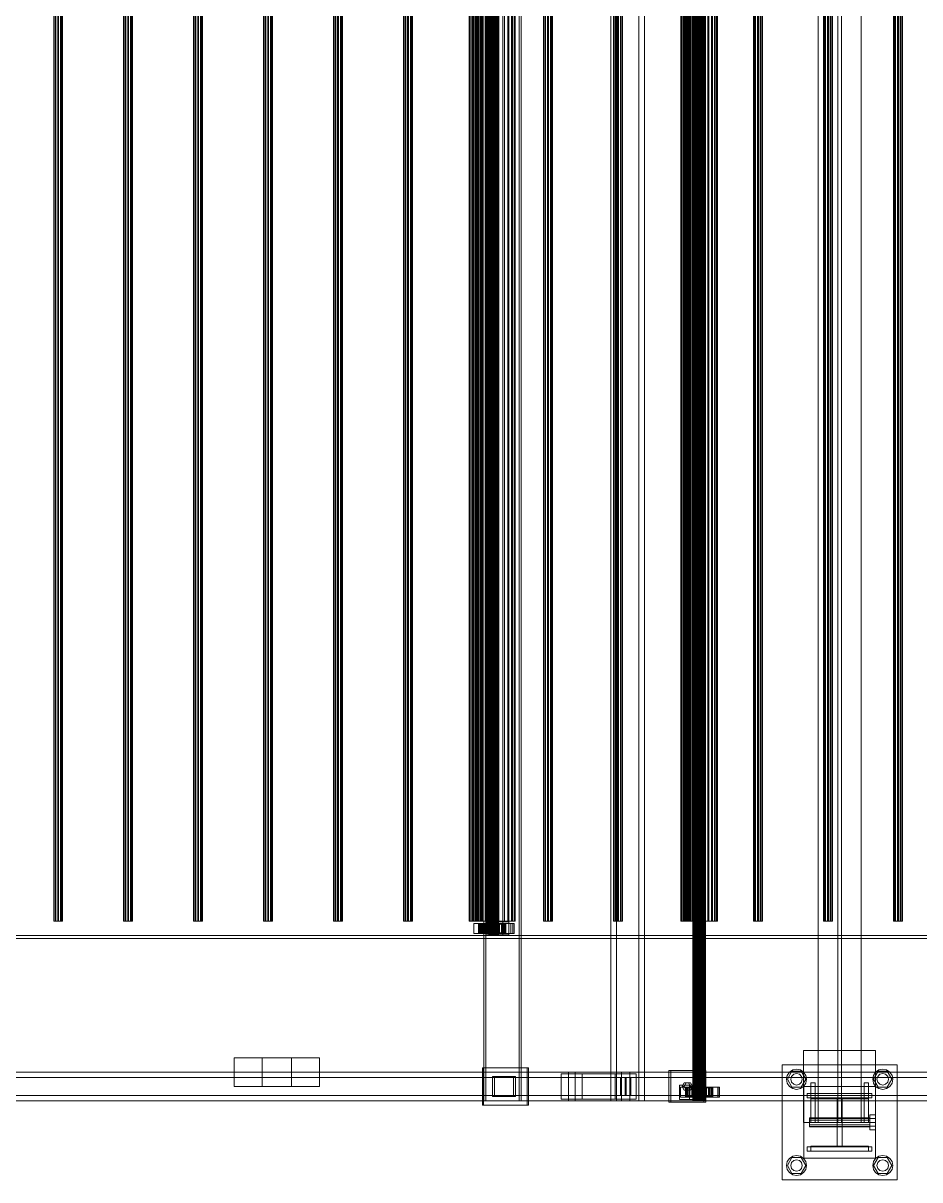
# Model space of a CAD drawing. Header units: millimetres. Extents: x -1970 to 59977, y -50268 to 6837.
# Drawn here: x 29023 to 30272, y -19610 to -18000 of the extents above; entities that cross this region are included whole.
import ezdxf

# ---------------------------------------------------------------- set-up
doc = ezdxf.new("R2010")
doc.units = ezdxf.units.MM
doc.layers.add('superior_C03', color=7, linetype='Continuous', lineweight=0)

msp = doc.modelspace()

# ---------------------------------------------------------------- linework, layer by layer
at = {"layer": 'superior_C03'}
for p, q in [((30130.182, -16470), (30130.182, -19530)), ((30157.682, -16470), (30157.682, -19530)), ((30162.682, -19530), (30162.682, -16470)), ((30190.182, -19530), (30190.182, -16470)), ((29664.664, -16500), (29664.664, -19500)), ((29667.359, -19500), (29667.359, -16500)), ((29714.166, -19500), (29714.166, -16500)), ((29716.861, -16500), (29716.861, -19500)), ((29841.618, -16500), (29841.618, -19500)), ((29849.479, -19500), (29849.479, -16500)), ((29880.597, -19500), (29880.597, -16500)), ((29888.457, -16500), (29888.457, -19500)), ((29955.565, -19500), (29955.565, -16500)), ((29955.789, -19500), (29955.789, -16500)), ((29955.954, -19500), (29955.954, -16500)), ((29956.611, -19500), (29956.611, -16500)), ((29956.929, -19500), (29956.929, -16500)), ((29957.975, -19500), (29957.975, -16500)), ((29958.424, -19500), (29958.424, -16500)), ((29959.787, -19500), (29959.787, -16500)), ((29960.337, -19500), (29960.337, -16500)), ((29961.925, -19500), (29961.925, -16500)), ((29962.538, -19500), (29962.538, -16500)), ((29964.242, -19500), (29964.242, -16500)), ((29964.877, -19500), (29964.877, -16500)), ((29966.581, -19500), (29966.581, -16500)), ((29967.194, -19500), (29967.194, -16500)), ((29968.782, -19500), (29968.782, -16500)), ((29969.332, -19500), (29969.332, -16500)), ((29970.695, -19500), (29970.695, -16500)), ((29971.144, -19500), (29971.144, -16500)), ((29972.19, -19500), (29972.19, -16500)), ((29972.508, -19500), (29972.508, -16500)), ((29973.165, -19500), (29973.165, -16500)), ((29973.33, -16500), (29973.33, -19500)), ((29973.554, -19500), (29973.554, -16500)), ((29667.395, -19268), (29667.395, -16732)), ((29667.619, -19268), (29667.619, -16732)), ((29667.784, -19268), (29667.784, -16732)), ((29668.441, -19268), (29668.441, -16732)), ((29668.759, -19268), (29668.759, -16732)), ((29669.805, -19268), (29669.805, -16732)), ((29670.254, -19268), (29670.254, -16732)), ((29671.617, -19268), (29671.617, -16732)), ((29672.167, -19268), (29672.167, -16732)), ((29673.755, -19268), (29673.755, -16732)), ((29674.368, -19268), (29674.368, -16732)), ((29676.072, -19268), (29676.072, -16732)), ((29676.707, -19268), (29676.707, -16732)), ((29678.411, -19268), (29678.411, -16732)), ((29679.024, -19268), (29679.024, -16732)), ((29680.612, -19268), (29680.612, -16732)), ((29681.162, -19268), (29681.162, -16732)), ((29682.525, -19268), (29682.525, -16732)), ((29682.974, -19268), (29682.974, -16732)), ((29684.02, -19268), (29684.02, -16732)), ((29684.338, -19268), (29684.338, -16732)), ((29684.995, -19268), (29684.995, -16732)), ((29685.16, -16732), (29685.16, -19268)), ((29685.384, -19268), (29685.384, -16732)), ((29065.823, -16750), (29065.823, -19250)), ((29066.167, -16750), (29066.167, -19250)), ((29067.843, -16750), (29067.843, -19250)), ((29068.743, -16750), (29068.743, -19250)), ((29071.455, -16750), (29071.455, -19250)), ((29072.567, -16750), (29072.567, -19250)), ((29075.279, -16750), (29075.279, -19250)), ((29076.179, -16750), (29076.179, -19250)), ((29077.855, -16750), (29077.855, -19250)), ((29078.199, -19250), (29078.199, -16750)), ((29163.269, -16750), (29163.269, -19250)), ((29163.612, -16750), (29163.612, -19250)), ((29165.289, -16750), (29165.289, -19250)), ((29166.188, -16750), (29166.188, -19250)), ((29168.901, -16750), (29168.901, -19250)), ((29170.013, -16750), (29170.013, -19250)), ((29172.725, -16750), (29172.725, -19250)), ((29173.624, -16750), (29173.624, -19250)), ((29175.301, -16750), (29175.301, -19250)), ((29175.644, -19250), (29175.644, -16750)), ((29260.715, -16750), (29260.715, -19250)), ((29261.058, -16750), (29261.058, -19250)), ((29262.735, -16750), (29262.735, -19250)), ((29263.634, -16750), (29263.634, -19250)), ((29266.346, -16750), (29266.346, -19250)), ((29267.458, -16750), (29267.458, -19250)), ((29270.171, -16750), (29270.171, -19250)), ((29271.07, -16750), (29271.07, -19250)), ((29272.747, -16750), (29272.747, -19250)), ((29273.09, -19250), (29273.09, -16750)), ((29358.16, -16750), (29358.16, -19250)), ((29358.504, -16750), (29358.504, -19250)), ((29360.18, -16750), (29360.18, -19250)), ((29361.08, -16750), (29361.08, -19250)), ((29363.792, -16750), (29363.792, -19250)), ((29364.904, -16750), (29364.904, -19250)), ((29367.616, -16750), (29367.616, -19250)), ((29368.516, -16750), (29368.516, -19250)), ((29370.192, -16750), (29370.192, -19250)), ((29370.536, -19250), (29370.536, -16750)), ((29455.606, -16750), (29455.606, -19250)), ((29455.949, -16750), (29455.949, -19250)), ((29457.626, -16750), (29457.626, -19250)), ((29458.525, -16750), (29458.525, -19250)), ((29461.238, -16750), (29461.238, -19250)), ((29462.35, -16750), (29462.35, -19250)), ((29465.062, -16750), (29465.062, -19250)), ((29465.961, -16750), (29465.961, -19250)), ((29467.638, -16750), (29467.638, -19250)), ((29467.981, -19250), (29467.981, -16750)), ((29553.051, -16750), (29553.051, -19250)), ((29553.395, -16750), (29553.395, -19250)), ((29555.071, -16750), (29555.071, -19250)), ((29555.971, -16750), (29555.971, -19250)), ((29558.683, -16750), (29558.683, -19250)), ((29559.795, -16750), (29559.795, -19250)), ((29562.508, -16750), (29562.508, -19250)), ((29563.407, -16750), (29563.407, -19250)), ((29565.084, -16750), (29565.084, -19250)), ((29565.427, -19250), (29565.427, -16750)), ((29644.409, -19250), (29644.409, -16750)), ((29645.207, -19250), (29645.207, -16750)), ((29645.791, -19250), (29645.791, -16750)), ((29648.129, -19250), (29648.129, -16750)), ((29649.258, -19250), (29649.258, -16750)), ((29650.497, -16750), (29650.497, -19250)), ((29650.841, -16750), (29650.841, -19250)), ((29652.517, -16750), (29652.517, -19250)), ((29652.978, -19250), (29652.978, -16750)), ((29653.417, -16750), (29653.417, -19250)), ((29654.575, -19250), (29654.575, -16750)), ((29656.129, -16750), (29656.129, -19250)), ((29657.241, -16750), (29657.241, -19250)), ((29659.422, -19250), (29659.422, -16750)), ((29659.953, -16750), (29659.953, -19250)), ((29660.853, -16750), (29660.853, -19250)), ((29661.377, -19250), (29661.377, -16750)), ((29662.529, -16750), (29662.529, -19250)), ((29662.873, -19250), (29662.873, -16750)), ((29667.022, -19250), (29667.022, -16750)), ((29669.203, -19250), (29669.203, -16750)), ((29675.26, -19250), (29675.26, -16750)), ((29677.519, -19250), (29677.519, -16750)), ((29683.576, -19250), (29683.576, -16750)), ((29685.757, -19250), (29685.757, -16750)), ((29691.402, -19250), (29691.402, -16750)), ((29693.357, -19250), (29693.357, -16750)), ((29698.204, -19250), (29698.204, -16750)), ((29699.801, -19250), (29699.801, -16750)), ((29703.52, -19250), (29703.52, -16750)), ((29704.65, -19250), (29704.65, -16750)), ((29706.988, -19250), (29706.988, -16750)), ((29707.572, -16750), (29707.572, -19250)), ((29708.37, -19250), (29708.37, -16750)), ((29747.943, -16750), (29747.943, -19250)), ((29748.286, -16750), (29748.286, -19250)), ((29749.963, -16750), (29749.963, -19250)), ((29750.862, -16750), (29750.862, -19250)), ((29753.575, -16750), (29753.575, -19250)), ((29754.686, -16750), (29754.686, -19250)), ((29757.399, -16750), (29757.399, -19250)), ((29758.298, -16750), (29758.298, -19250)), ((29759.975, -16750), (29759.975, -19250)), ((29760.318, -19250), (29760.318, -16750)), ((29845.388, -16750), (29845.388, -19250)), ((29845.732, -16750), (29845.732, -19250)), ((29847.408, -16750), (29847.408, -19250)), ((29848.308, -16750), (29848.308, -19250)), ((29851.02, -16750), (29851.02, -19250)), ((29852.132, -16750), (29852.132, -19250)), ((29854.845, -16750), (29854.845, -19250)), ((29855.744, -16750), (29855.744, -19250)), ((29857.42, -16750), (29857.42, -19250)), ((29857.764, -19250), (29857.764, -16750)), ((29939.175, -19250), (29939.175, -16750)), ((29939.808, -19250), (29939.808, -16750)), ((29940.272, -19250), (29940.272, -16750)), ((29942.128, -19250), (29942.128, -16750)), ((29942.834, -16750), (29942.834, -19250)), ((29943.024, -19250), (29943.024, -16750)), ((29943.178, -16750), (29943.178, -19250)), ((29944.854, -16750), (29944.854, -19250)), ((29945.753, -16750), (29945.753, -19250)), ((29945.976, -19250), (29945.976, -16750)), ((29947.244, -19250), (29947.244, -16750)), ((29948.466, -16750), (29948.466, -19250)), ((29949.578, -16750), (29949.578, -19250)), ((29951.091, -19250), (29951.091, -16750)), ((29952.29, -16750), (29952.29, -19250)), ((29952.644, -19250), (29952.644, -16750)), ((29953.19, -16750), (29953.19, -19250)), ((29954.866, -16750), (29954.866, -19250)), ((29955.21, -19250), (29955.21, -16750)), ((29957.124, -19250), (29957.124, -16750)), ((29958.855, -19250), (29958.855, -16750)), ((29963.663, -19250), (29963.663, -16750)), ((29965.456, -19250), (29965.456, -16750)), ((29970.264, -19250), (29970.264, -16750)), ((29971.995, -19250), (29971.995, -16750)), ((29976.475, -19250), (29976.475, -16750)), ((29978.028, -19250), (29978.028, -16750)), ((29981.875, -19250), (29981.875, -16750)), ((29983.143, -19250), (29983.143, -16750)), ((29986.095, -19250), (29986.095, -16750)), ((29986.991, -19250), (29986.991, -16750)), ((29988.847, -19250), (29988.847, -16750)), ((29989.311, -16750), (29989.311, -19250)), ((29989.944, -19250), (29989.944, -16750)), ((30040.28, -16750), (30040.28, -19250)), ((30040.623, -16750), (30040.623, -19250)), ((30042.3, -16750), (30042.3, -19250)), ((30043.199, -16750), (30043.199, -19250)), ((30045.912, -16750), (30045.912, -19250)), ((30047.023, -16750), (30047.023, -19250)), ((30049.736, -16750), (30049.736, -19250)), ((30050.635, -16750), (30050.635, -19250)), ((30052.312, -16750), (30052.312, -19250)), ((30052.655, -19250), (30052.655, -16750)), ((30137.725, -16750), (30137.725, -19250)), ((30138.069, -16750), (30138.069, -19250)), ((30139.745, -16750), (30139.745, -19250)), ((30140.645, -16750), (30140.645, -19250)), ((30143.357, -16750), (30143.357, -19250)), ((30144.469, -16750), (30144.469, -19250)), ((30147.182, -16750), (30147.182, -19250)), ((30148.081, -16750), (30148.081, -19250)), ((30149.757, -16750), (30149.757, -19250)), ((30150.101, -19250), (30150.101, -16750)), ((30235.171, -16750), (30235.171, -19250)), ((30235.515, -16750), (30235.515, -19250)), ((30237.191, -16750), (30237.191, -19250)), ((30238.09, -16750), (30238.09, -19250)), ((30240.803, -16750), (30240.803, -19250)), ((30241.915, -16750), (30241.915, -19250)), ((30244.627, -16750), (30244.627, -19250)), ((30245.527, -16750), (30245.527, -19250)), ((30247.203, -16750), (30247.203, -19250)), ((30247.547, -19250), (30247.547, -16750)), ((29066.167, -19250), (29065.823, -19250)), ((29065.823, -19250), (29067.843, -19250)), ((29068.743, -19250), (29066.167, -19250)), ((29067.843, -19250), (29071.455, -19250)), ((29072.567, -19250), (29068.743, -19250)), ((29071.455, -19250), (29075.279, -19250)), ((29076.179, -19250), (29072.567, -19250)), ((29075.279, -19250), (29077.855, -19250)), ((29078.199, -19250), (29076.179, -19250)), ((29077.855, -19250), (29078.199, -19250)), ((29163.612, -19250), (29163.269, -19250)), ((29163.269, -19250), (29165.289, -19250)), ((29166.188, -19250), (29163.612, -19250)), ((29165.289, -19250), (29168.901, -19250)), ((29170.013, -19250), (29166.188, -19250)), ((29168.901, -19250), (29172.725, -19250)), ((29173.624, -19250), (29170.013, -19250)), ((29172.725, -19250), (29175.301, -19250)), ((29175.644, -19250), (29173.624, -19250)), ((29175.301, -19250), (29175.644, -19250)), ((29261.058, -19250), (29260.715, -19250)), ((29260.715, -19250), (29262.735, -19250)), ((29263.634, -19250), (29261.058, -19250)), ((29262.735, -19250), (29266.346, -19250)), ((29267.458, -19250), (29263.634, -19250)), ((29266.346, -19250), (29270.171, -19250)), ((29271.07, -19250), (29267.458, -19250)), ((29270.171, -19250), (29272.747, -19250)), ((29273.09, -19250), (29271.07, -19250)), ((29272.747, -19250), (29273.09, -19250)), ((29358.504, -19250), (29358.16, -19250)), ((29358.16, -19250), (29360.18, -19250)), ((29361.08, -19250), (29358.504, -19250)), ((29360.18, -19250), (29363.792, -19250)), ((29364.904, -19250), (29361.08, -19250)), ((29363.792, -19250), (29367.616, -19250)), ((29368.516, -19250), (29364.904, -19250)), ((29367.616, -19250), (29370.192, -19250)), ((29370.536, -19250), (29368.516, -19250)), ((29370.192, -19250), (29370.536, -19250)), ((29455.949, -19250), (29455.606, -19250)), ((29455.606, -19250), (29457.626, -19250)), ((29458.525, -19250), (29455.949, -19250)), ((29457.626, -19250), (29461.238, -19250)), ((29462.35, -19250), (29458.525, -19250)), ((29461.238, -19250), (29465.062, -19250)), ((29465.961, -19250), (29462.35, -19250)), ((29465.062, -19250), (29467.638, -19250)), ((29467.981, -19250), (29465.961, -19250)), ((29467.638, -19250), (29467.981, -19250)), ((29553.395, -19250), (29553.051, -19250)), ((29553.051, -19250), (29555.071, -19250)), ((29555.971, -19250), (29553.395, -19250)), ((29555.071, -19250), (29558.683, -19250)), ((29559.795, -19250), (29555.971, -19250)), ((29558.683, -19250), (29562.508, -19250)), ((29563.407, -19250), (29559.795, -19250)), ((29562.508, -19250), (29565.084, -19250)), ((29565.427, -19250), (29563.407, -19250)), ((29565.084, -19250), (29565.427, -19250)), ((29645.207, -19250), (29644.409, -19250)), ((29644.409, -19250), (29645.791, -19250)), ((29648.129, -19250), (29645.207, -19250)), ((29645.791, -19250), (29649.258, -19250)), ((29652.978, -19250), (29648.129, -19250)), ((29649.258, -19250), (29654.575, -19250)), ((29650.841, -19250), (29650.497, -19250)), ((29650.497, -19250), (29652.517, -19250)), ((29660.505, -19253), (29650.761, -19253)), ((29650.761, -19253), (29650.761, -19267)), ((29661.54, -19253), (29650.761, -19253)), ((29653.417, -19250), (29650.841, -19250)), ((29652.517, -19250), (29656.129, -19250)), ((29659.422, -19250), (29652.978, -19250)), ((29657.241, -19250), (29653.417, -19250)), ((29654.575, -19250), (29661.377, -19250)), ((29656.129, -19250), (29659.953, -19250)), ((29660.853, -19250), (29657.241, -19250)), ((29658.222, -19254), (29657.401, -19254)), ((29657.401, -19254), (29667.395, -19254)), ((29657.401, -19266), (29657.401, -19254)), ((29657.401, -19254), (29657.875, -19254)), ((29657.875, -19254), (29667.619, -19254)), ((29657.875, -19266), (29657.875, -19254)), ((29657.875, -19254), (29659.61, -19254)), ((29704.942, -19253), (29658.168, -19253)), ((29658.168, -19253), (29658.168, -19267)), ((29660.414, -19253), (29658.168, -19253)), ((29660.28, -19254), (29658.222, -19254)), ((29658.222, -19254), (29667.784, -19254)), ((29658.222, -19266), (29658.222, -19254)), ((29667.022, -19250), (29659.422, -19250)), ((29659.61, -19254), (29668.441, -19254)), ((29659.61, -19266), (29659.61, -19254)), ((29659.61, -19254), (29662.489, -19254)), ((29659.953, -19250), (29662.529, -19250)), ((29663.437, -19254), (29660.28, -19254)), ((29660.28, -19254), (29668.759, -19254)), ((29660.28, -19266), (29660.28, -19254)), ((29660.414, -19267), (29660.414, -19253)), ((29660.414, -19253), (29707.187, -19253)), ((29660.505, -19267), (29660.505, -19253)), ((29660.505, -19253), (29671.285, -19253)), ((29662.873, -19250), (29660.853, -19250)), ((29661.377, -19250), (29669.203, -19250)), ((29661.54, -19267), (29661.54, -19253)), ((29661.54, -19253), (29671.285, -19253)), ((29662.489, -19254), (29669.805, -19254)), ((29662.489, -19266), (29662.489, -19254)), ((29662.489, -19254), (29666.315, -19254)), ((29662.529, -19250), (29662.873, -19250)), ((29667.476, -19254), (29663.437, -19254)), ((29663.437, -19254), (29670.254, -19254)), ((29663.437, -19266), (29663.437, -19254)), ((29666.315, -19254), (29671.617, -19254)), ((29666.315, -19266), (29666.315, -19254)), ((29666.315, -19254), (29670.827, -19254)), ((29675.26, -19250), (29667.022, -19250)), ((29667.395, -19254), (29667.784, -19254)), ((29667.395, -19254), (29667.395, -19266)), ((29667.619, -19254), (29667.395, -19254)), ((29672.123, -19254), (29667.476, -19254)), ((29667.476, -19254), (29672.167, -19254)), ((29667.476, -19266), (29667.476, -19254)), ((29667.619, -19254), (29667.619, -19266)), ((29668.441, -19254), (29667.619, -19254)), ((29667.784, -19254), (29668.759, -19254)), ((29667.784, -19254), (29667.784, -19266)), ((29668.441, -19254), (29668.441, -19266)), ((29669.805, -19254), (29668.441, -19254)), ((29668.759, -19254), (29670.254, -19254)), ((29668.759, -19254), (29668.759, -19266)), ((29669.203, -19250), (29677.519, -19250)), ((29669.805, -19254), (29669.805, -19266)), ((29671.617, -19254), (29669.805, -19254)), ((29670.254, -19254), (29672.167, -19254)), ((29670.254, -19254), (29670.254, -19266)), ((29670.827, -19254), (29673.755, -19254)), ((29670.827, -19266), (29670.827, -19254)), ((29670.827, -19254), (29675.719, -19254)), ((29671.285, -19253), (29671.285, -19267)), ((29671.617, -19254), (29671.617, -19266)), ((29673.755, -19254), (29671.617, -19254)), ((29691.299, -19251), (29671.81, -19251)), ((29671.81, -19251), (29671.81, -19269)), ((29679.895, -19251), (29671.81, -19251)), ((29677.06, -19254), (29672.123, -19254)), ((29672.123, -19254), (29674.368, -19254)), ((29672.123, -19266), (29672.123, -19254)), ((29672.167, -19254), (29674.368, -19254)), ((29672.167, -19254), (29672.167, -19266)), ((29673.755, -19254), (29673.755, -19266)), ((29676.072, -19254), (29673.755, -19254)), ((29674.368, -19254), (29676.707, -19254)), ((29674.368, -19254), (29674.368, -19266)), ((29683.576, -19250), (29675.26, -19250)), ((29675.719, -19254), (29676.072, -19254)), ((29675.719, -19266), (29675.719, -19254)), ((29675.719, -19254), (29680.656, -19254)), ((29676.072, -19254), (29676.072, -19266)), ((29678.411, -19254), (29676.072, -19254)), ((29677.06, -19254), (29676.707, -19254)), ((29676.707, -19254), (29679.024, -19254)), ((29676.707, -19254), (29676.707, -19266)), ((29681.952, -19254), (29677.06, -19254)), ((29677.06, -19266), (29677.06, -19254)), ((29677.519, -19250), (29685.757, -19250)), ((29680.656, -19254), (29678.411, -19254)), ((29678.411, -19254), (29678.411, -19266)), ((29680.612, -19254), (29678.411, -19254)), ((29681.952, -19254), (29679.024, -19254)), ((29679.024, -19254), (29681.162, -19254)), ((29679.024, -19254), (29679.024, -19266)), ((29679.895, -19269), (29679.895, -19251)), ((29679.895, -19251), (29699.384, -19251)), ((29685.303, -19254), (29680.612, -19254)), ((29680.612, -19254), (29680.612, -19266)), ((29682.525, -19254), (29680.612, -19254)), ((29680.656, -19266), (29680.656, -19254)), ((29680.656, -19254), (29685.303, -19254)), ((29686.464, -19254), (29681.162, -19254)), ((29681.162, -19254), (29682.974, -19254)), ((29681.162, -19254), (29681.162, -19266)), ((29691.688, -19253), (29681.943, -19253)), ((29681.943, -19253), (29681.943, -19267)), ((29692.723, -19253), (29681.943, -19253)), ((29686.464, -19254), (29681.952, -19254)), ((29681.952, -19266), (29681.952, -19254)), ((29689.342, -19254), (29682.525, -19254)), ((29682.525, -19254), (29682.525, -19266)), ((29684.02, -19254), (29682.525, -19254)), ((29690.29, -19254), (29682.974, -19254)), ((29682.974, -19254), (29684.338, -19254)), ((29682.974, -19254), (29682.974, -19266)), ((29691.402, -19250), (29683.576, -19250)), ((29692.498, -19254), (29684.02, -19254)), ((29684.02, -19254), (29684.02, -19266)), ((29684.995, -19254), (29684.02, -19254)), ((29693.169, -19254), (29684.338, -19254)), ((29684.338, -19254), (29685.16, -19254)), ((29684.338, -19254), (29684.338, -19266)), ((29694.557, -19254), (29684.995, -19254)), ((29684.995, -19254), (29684.995, -19266)), ((29685.384, -19254), (29684.995, -19254)), ((29685.16, -19254), (29694.904, -19254)), ((29685.16, -19266), (29685.16, -19254)), ((29685.16, -19254), (29685.384, -19254)), ((29685.303, -19266), (29685.303, -19254)), ((29685.303, -19254), (29689.342, -19254)), ((29695.378, -19254), (29685.384, -19254)), ((29685.384, -19254), (29685.384, -19266)), ((29685.757, -19250), (29693.357, -19250)), ((29690.29, -19254), (29686.464, -19254)), ((29686.464, -19266), (29686.464, -19254)), ((29689.342, -19266), (29689.342, -19254)), ((29689.342, -19254), (29692.498, -19254)), ((29693.169, -19254), (29690.29, -19254)), ((29690.29, -19266), (29690.29, -19254)), ((29691.299, -19269), (29691.299, -19251)), ((29691.299, -19251), (29699.384, -19251)), ((29698.204, -19250), (29691.402, -19250)), ((29691.688, -19267), (29691.688, -19253)), ((29691.688, -19253), (29702.467, -19253)), ((29692.498, -19266), (29692.498, -19254)), ((29692.498, -19254), (29694.557, -19254)), ((29692.723, -19267), (29692.723, -19253)), ((29692.723, -19253), (29702.467, -19253)), ((29694.904, -19254), (29693.169, -19254)), ((29693.169, -19266), (29693.169, -19254)), ((29693.357, -19250), (29699.801, -19250)), ((29694.557, -19266), (29694.557, -19254)), ((29694.557, -19254), (29695.378, -19254)), ((29694.904, -19254), (29694.904, -19266)), ((29695.378, -19254), (29694.904, -19254)), ((29695.378, -19266), (29695.378, -19254)), ((29703.52, -19250), (29698.204, -19250)), ((29699.384, -19251), (29699.384, -19269)), ((29699.801, -19250), (29704.65, -19250)), ((29702.467, -19253), (29702.467, -19267)), ((29706.988, -19250), (29703.52, -19250)), ((29704.65, -19250), (29707.572, -19250)), ((29704.942, -19267), (29704.942, -19253)), ((29704.942, -19253), (29707.187, -19253)), ((29708.37, -19250), (29706.988, -19250)), ((29707.187, -19253), (29707.187, -19267)), ((29707.572, -19250), (29708.37, -19250)), ((29748.286, -19250), (29747.943, -19250)), ((29747.943, -19250), (29749.963, -19250)), ((29750.862, -19250), (29748.286, -19250)), ((29749.963, -19250), (29753.575, -19250)), ((29754.686, -19250), (29750.862, -19250)), ((29753.575, -19250), (29757.399, -19250)), ((29758.298, -19250), (29754.686, -19250)), ((29757.399, -19250), (29759.975, -19250)), ((29760.318, -19250), (29758.298, -19250)), ((29759.975, -19250), (29760.318, -19250)), ((29845.732, -19250), (29845.388, -19250)), ((29845.388, -19250), (29847.408, -19250)), ((29848.308, -19250), (29845.732, -19250)), ((29847.408, -19250), (29851.02, -19250)), ((29852.132, -19250), (29848.308, -19250)), ((29851.02, -19250), (29854.845, -19250)), ((29855.744, -19250), (29852.132, -19250)), ((29854.845, -19250), (29857.42, -19250)), ((29857.764, -19250), (29855.744, -19250)), ((29857.42, -19250), (29857.764, -19250)), ((29939.808, -19250), (29939.175, -19250)), ((29939.175, -19250), (29940.272, -19250)), ((29942.128, -19250), (29939.808, -19250)), ((29940.272, -19250), (29943.024, -19250)), ((29945.976, -19250), (29942.128, -19250)), ((29943.178, -19250), (29942.834, -19250)), ((29942.834, -19250), (29944.854, -19250)), ((29943.024, -19250), (29947.244, -19250)), ((29945.753, -19250), (29943.178, -19250)), ((29944.854, -19250), (29948.466, -19250)), ((29949.578, -19250), (29945.753, -19250)), ((29951.091, -19250), (29945.976, -19250)), ((29947.244, -19250), (29952.644, -19250)), ((29948.466, -19250), (29952.29, -19250)), ((29953.19, -19250), (29949.578, -19250)), ((29957.124, -19250), (29951.091, -19250)), ((29952.29, -19250), (29954.866, -19250)), ((29952.644, -19250), (29958.855, -19250)), ((29955.21, -19250), (29953.19, -19250)), ((29954.866, -19250), (29955.21, -19250)), ((29963.663, -19250), (29957.124, -19250)), ((29958.855, -19250), (29965.456, -19250)), ((29970.264, -19250), (29963.663, -19250)), ((29965.456, -19250), (29971.995, -19250)), ((29976.475, -19250), (29970.264, -19250)), ((29971.995, -19250), (29978.028, -19250)), ((29981.875, -19250), (29976.475, -19250)), ((29978.028, -19250), (29983.143, -19250)), ((29986.095, -19250), (29981.875, -19250)), ((29983.143, -19250), (29986.991, -19250)), ((29988.847, -19250), (29986.095, -19250)), ((29986.991, -19250), (29989.311, -19250)), ((29989.944, -19250), (29988.847, -19250)), ((29989.311, -19250), (29989.944, -19250)), ((30040.623, -19250), (30040.28, -19250)), ((30040.28, -19250), (30042.3, -19250)), ((30043.199, -19250), (30040.623, -19250)), ((30042.3, -19250), (30045.912, -19250)), ((30047.023, -19250), (30043.199, -19250)), ((30045.912, -19250), (30049.736, -19250)), ((30050.635, -19250), (30047.023, -19250)), ((30049.736, -19250), (30052.312, -19250)), ((30052.655, -19250), (30050.635, -19250)), ((30052.312, -19250), (30052.655, -19250)), ((30138.069, -19250), (30137.725, -19250)), ((30137.725, -19250), (30139.745, -19250)), ((30140.645, -19250), (30138.069, -19250)), ((30139.745, -19250), (30143.357, -19250)), ((30144.469, -19250), (30140.645, -19250)), ((30143.357, -19250), (30147.182, -19250)), ((30148.081, -19250), (30144.469, -19250)), ((30147.182, -19250), (30149.757, -19250)), ((30150.101, -19250), (30148.081, -19250)), ((30149.757, -19250), (30150.101, -19250)), ((30235.515, -19250), (30235.171, -19250)), ((30235.171, -19250), (30237.191, -19250)), ((30238.09, -19250), (30235.515, -19250)), ((30237.191, -19250), (30240.803, -19250)), ((30241.915, -19250), (30238.09, -19250)), ((30240.803, -19250), (30244.627, -19250)), ((30245.527, -19250), (30241.915, -19250)), ((30244.627, -19250), (30247.203, -19250)), ((30247.547, -19250), (30245.527, -19250)), ((30247.203, -19250), (30247.547, -19250)), ((38691.362, -19270), (27582.557, -19270)), ((27583.456, -19270), (38692.26, -19270)), ((27611.752, -19270), (38720.557, -19270)), ((29650.761, -19267), (29660.505, -19267)), ((29650.761, -19267), (29661.54, -19267)), ((29667.395, -19266), (29657.401, -19266)), ((29657.401, -19266), (29658.222, -19266)), ((29657.875, -19266), (29657.401, -19266)), ((29667.619, -19266), (29657.875, -19266)), ((29659.61, -19266), (29657.875, -19266)), ((29658.168, -19267), (29704.942, -19267)), ((29658.168, -19267), (29660.414, -19267)), ((29667.784, -19266), (29658.222, -19266)), ((29658.222, -19266), (29660.28, -19266)), ((29668.441, -19266), (29659.61, -19266)), ((29662.489, -19266), (29659.61, -19266)), ((29668.759, -19266), (29660.28, -19266)), ((29660.28, -19266), (29663.437, -19266)), ((29707.187, -19267), (29660.414, -19267)), ((29671.285, -19267), (29660.505, -19267)), ((29671.285, -19267), (29661.54, -19267)), ((29669.805, -19266), (29662.489, -19266)), ((29666.315, -19266), (29662.489, -19266)), ((29670.254, -19266), (29663.437, -19266)), ((29663.437, -19266), (29667.476, -19266)), ((29671.617, -19266), (29666.315, -19266)), ((29670.827, -19266), (29666.315, -19266)), ((29667.784, -19266), (29667.395, -19266)), ((29667.395, -19266), (29667.619, -19266)), ((29667.619, -19268), (29667.395, -19268)), ((29667.395, -19268), (29667.784, -19268)), ((29672.167, -19266), (29667.476, -19266)), ((29667.476, -19266), (29672.123, -19266)), ((29667.619, -19266), (29668.441, -19266)), ((29668.441, -19268), (29667.619, -19268)), ((29668.759, -19266), (29667.784, -19266)), ((29667.784, -19268), (29668.759, -19268)), ((29668.441, -19266), (29669.805, -19266)), ((29669.805, -19268), (29668.441, -19268)), ((29670.254, -19266), (29668.759, -19266)), ((29668.759, -19268), (29670.254, -19268)), ((29669.805, -19266), (29671.617, -19266)), ((29671.617, -19268), (29669.805, -19268)), ((29672.167, -19266), (29670.254, -19266)), ((29670.254, -19268), (29672.167, -19268)), ((29673.755, -19266), (29670.827, -19266)), ((29675.719, -19266), (29670.827, -19266)), ((29671.617, -19266), (29673.755, -19266)), ((29673.755, -19268), (29671.617, -19268)), ((29671.81, -19269), (29691.299, -19269)), ((29679.895, -19269), (29671.81, -19269)), ((29674.368, -19266), (29672.123, -19266)), ((29672.123, -19266), (29677.06, -19266)), ((29674.368, -19266), (29672.167, -19266)), ((29672.167, -19268), (29674.368, -19268)), ((29673.755, -19266), (29676.072, -19266)), ((29676.072, -19268), (29673.755, -19268)), ((29676.707, -19266), (29674.368, -19266)), ((29674.368, -19268), (29676.707, -19268)), ((29676.072, -19266), (29675.719, -19266)), ((29680.656, -19266), (29675.719, -19266)), ((29676.072, -19266), (29678.411, -19266)), ((29678.411, -19268), (29676.072, -19268)), ((29679.024, -19266), (29676.707, -19266)), ((29676.707, -19266), (29677.06, -19266)), ((29676.707, -19268), (29679.024, -19268)), ((29677.06, -19266), (29681.952, -19266)), ((29678.411, -19266), (29680.656, -19266)), ((29678.411, -19266), (29680.612, -19266)), ((29680.612, -19268), (29678.411, -19268)), ((29681.162, -19266), (29679.024, -19266)), ((29679.024, -19266), (29681.952, -19266)), ((29679.024, -19268), (29681.162, -19268)), ((29699.384, -19269), (29679.895, -19269)), ((29680.612, -19266), (29685.303, -19266)), ((29680.612, -19266), (29682.525, -19266)), ((29682.525, -19268), (29680.612, -19268)), ((29685.303, -19266), (29680.656, -19266)), ((29682.974, -19266), (29681.162, -19266)), ((29681.162, -19266), (29686.464, -19266)), ((29681.162, -19268), (29682.974, -19268)), ((29681.943, -19267), (29691.688, -19267)), ((29681.943, -19267), (29692.723, -19267)), ((29681.952, -19266), (29686.464, -19266)), ((29682.525, -19266), (29689.342, -19266)), ((29682.525, -19266), (29684.02, -19266)), ((29684.02, -19268), (29682.525, -19268)), ((29684.338, -19266), (29682.974, -19266)), ((29682.974, -19266), (29690.29, -19266)), ((29682.974, -19268), (29684.338, -19268)), ((29684.02, -19266), (29692.498, -19266)), ((29684.02, -19266), (29684.995, -19266)), ((29684.995, -19268), (29684.02, -19268)), ((29685.16, -19266), (29684.338, -19266)), ((29684.338, -19266), (29693.169, -19266)), ((29684.338, -19268), (29685.16, -19268)), ((29684.995, -19266), (29694.557, -19266)), ((29684.995, -19266), (29685.384, -19266)), ((29685.384, -19268), (29684.995, -19268)), ((29694.904, -19266), (29685.16, -19266)), ((29685.384, -19266), (29685.16, -19266)), ((29685.16, -19268), (29685.384, -19268)), ((29689.342, -19266), (29685.303, -19266)), ((29685.384, -19266), (29695.378, -19266)), ((29686.464, -19266), (29690.29, -19266)), ((29692.498, -19266), (29689.342, -19266)), ((29690.29, -19266), (29693.169, -19266)), ((29699.384, -19269), (29691.299, -19269)), ((29702.467, -19267), (29691.688, -19267)), ((29694.557, -19266), (29692.498, -19266)), ((29702.467, -19267), (29692.723, -19267)), ((29693.169, -19266), (29694.904, -19266)), ((29695.378, -19266), (29694.557, -19266)), ((29694.904, -19266), (29695.378, -19266)), ((29707.187, -19267), (29704.942, -19267)), ((27582.557, -19274), (38691.362, -19274)), ((38720.557, -19274), (27611.752, -19274)), ((30109.957, -19530), (30109.957, -19430)), ((30109.957, -19430), (30209.957, -19430)), ((30209.957, -19430), (30209.957, -19530)), ((29356.068, -19440), (29317.09, -19440)), ((29317.09, -19440), (29317.09, -19480)), ((29397.039, -19440), (29317.09, -19440)), ((29356.068, -19480), (29356.068, -19440)), ((29356.068, -19440), (29436.017, -19440)), ((29397.039, -19480), (29397.039, -19440)), ((29397.039, -19440), (29436.017, -19440)), ((29436.017, -19440), (29436.017, -19480)), ((29782.73, -19460), (28613.383, -19460)), ((28622.366, -19460), (29791.713, -19460)), ((29856.616, -19460), (28687.268, -19460)), ((28698.497, -19460), (29867.845, -19460)), ((29725.089, -19454), (29662.724, -19454)), ((29662.724, -19454), (29662.724, -19506)), ((29664.52, -19454), (29662.724, -19454)), ((29664.52, -19506), (29664.52, -19454)), ((29664.52, -19454), (29726.886, -19454)), ((29725.089, -19506), (29725.089, -19454)), ((29725.089, -19454), (29726.886, -19454)), ((29726.886, -19454), (29726.886, -19506)), ((29801.839, -19462.5), (29772.605, -19462.5)), ((29772.605, -19462.5), (29772.605, -19497.5)), ((29847.614, -19462.5), (29772.605, -19462.5)), ((29782.73, -19460), (29782.73, -19500)), ((29791.713, -19460), (29782.73, -19460)), ((30952.078, -19460), (29782.73, -19460)), ((29791.713, -19500), (29791.713, -19460)), ((29791.713, -19460), (30961.061, -19460)), ((29801.839, -19497.5), (29801.839, -19462.5)), ((29801.839, -19462.5), (29876.847, -19462.5)), ((29847.614, -19497.5), (29847.614, -19462.5)), ((29847.614, -19462.5), (29876.847, -19462.5)), ((29856.616, -19460), (29856.616, -19500)), ((29867.845, -19460), (29856.616, -19460)), ((31025.964, -19460), (29856.616, -19460)), ((29867.845, -19500), (29867.845, -19460)), ((29867.845, -19460), (31037.193, -19460)), ((29876.847, -19462.5), (29876.847, -19497.5)), ((29971.09, -19458), (29922.367, -19458)), ((29922.367, -19458), (29922.367, -19502)), ((29925.062, -19458), (29922.367, -19458)), ((29925.062, -19502), (29925.062, -19458)), ((29925.062, -19458), (29973.784, -19458)), ((29971.09, -19502), (29971.09, -19458)), ((29971.09, -19458), (29973.784, -19458)), ((29973.784, -19458), (29973.784, -19502)), ((30080.182, -19610), (30080.182, -19450)), ((30080.182, -19450), (30240.182, -19450)), ((30086.182, -19470), (30087.247, -19464.642)), ((30087.247, -19464.642), (30090.282, -19460.101)), ((30087.382, -19470), (30093.782, -19458.915)), ((30090.282, -19460.101), (30094.824, -19457.066)), ((30093.254, -19466), (30096.182, -19463.072)), ((30093.782, -19458.915), (30106.582, -19458.915)), ((30094.824, -19457.066), (30100.182, -19456)), ((30096.182, -19463.072), (30100.182, -19462)), ((30100.182, -19456), (30105.539, -19457.066)), ((30100.182, -19462), (30104.182, -19463.072)), ((30104.182, -19463.072), (30107.11, -19466)), ((30105.539, -19457.066), (30110.081, -19460.101)), ((30106.582, -19458.915), (30112.982, -19470)), ((30110.081, -19460.101), (30113.116, -19464.642)), ((30113.116, -19464.642), (30114.182, -19470)), ((30206.182, -19470), (30207.247, -19464.642)), ((30207.247, -19464.642), (30210.282, -19460.101)), ((30207.382, -19470), (30213.782, -19458.915)), ((30210.282, -19460.101), (30214.824, -19457.066)), ((30213.254, -19466), (30216.182, -19463.072)), ((30213.782, -19458.915), (30226.582, -19458.915)), ((30214.824, -19457.066), (30220.182, -19456)), ((30216.182, -19463.072), (30220.182, -19462)), ((30220.182, -19456), (30225.539, -19457.066)), ((30220.182, -19462), (30224.182, -19463.072)), ((30224.182, -19463.072), (30227.11, -19466)), ((30225.539, -19457.066), (30230.081, -19460.101)), ((30226.582, -19458.915), (30232.982, -19470)), ((30230.081, -19460.101), (30233.116, -19464.642)), ((30233.116, -19464.642), (30234.182, -19470)), ((30240.182, -19450), (30240.182, -19610)), ((28617.2, -19467.5), (29861.556, -19467.5)), ((29862.904, -19467.5), (28618.548, -19467.5)), ((29317.09, -19480), (29356.068, -19480)), ((29317.09, -19480), (29397.039, -19480)), ((29436.017, -19480), (29356.068, -19480)), ((29436.017, -19480), (29397.039, -19480)), ((29706.277, -19466), (29677.044, -19466)), ((29677.044, -19466), (29677.044, -19494)), ((29679.739, -19466), (29677.044, -19466)), ((29679.739, -19494), (29679.739, -19466)), ((29679.739, -19466), (29708.972, -19466)), ((29706.277, -19494), (29706.277, -19466)), ((29706.277, -19466), (29708.972, -19466)), ((29708.972, -19466), (29708.972, -19494)), ((29855.066, -19467.5), (29869.395, -19467.5)), ((29855.066, -19492.5), (29855.066, -19467.5)), ((30949.405, -19467.5), (29855.066, -19467.5)), ((29861.556, -19492.5), (29861.556, -19467.5)), ((29861.556, -19467.5), (29862.904, -19467.5)), ((29862.904, -19467.5), (29862.904, -19492.5)), ((29869.395, -19467.5), (29869.395, -19492.5)), ((29869.395, -19467.5), (30963.734, -19467.5)), ((29956.473, -19478), (29936.984, -19478)), ((29936.984, -19478), (29936.984, -19498)), ((29950.997, -19478), (29936.984, -19478)), ((29950.099, -19481), (29938.405, -19481)), ((29938.405, -19481), (29938.405, -19495)), ((29947.838, -19481), (29938.405, -19481)), ((29940.881, -19480), (29943.805, -19474.804)), ((29943.805, -19485.196), (29940.881, -19480)), ((29940.881, -19480), (29943.576, -19480)), ((29946.5, -19474.804), (29943.576, -19480)), ((29943.576, -19480), (29946.5, -19485.196)), ((29943.805, -19474.804), (29949.652, -19474.804)), ((29946.5, -19474.804), (29943.805, -19474.804)), ((29991.014, -19481), (29946.189, -19481)), ((29946.189, -19481), (29946.189, -19495)), ((29947.986, -19481), (29946.189, -19481)), ((29952.346, -19474.804), (29946.5, -19474.804)), ((29947.838, -19495), (29947.838, -19481)), ((29947.838, -19481), (29959.531, -19481)), ((29947.986, -19495), (29947.986, -19481)), ((29947.986, -19481), (29992.811, -19481)), ((29949.652, -19474.804), (29952.575, -19480)), ((29952.346, -19474.804), (29949.652, -19474.804)), ((29952.575, -19480), (29949.652, -19485.196)), ((29950.099, -19495), (29950.099, -19481)), ((29950.099, -19481), (29959.531, -19481)), ((29950.997, -19498), (29950.997, -19478)), ((29950.997, -19478), (29970.486, -19478)), ((29955.27, -19480), (29952.346, -19474.804)), ((29952.346, -19485.196), (29955.27, -19480)), ((29955.27, -19480), (29952.575, -19480)), ((29956.473, -19498), (29956.473, -19478)), ((29956.473, -19478), (29970.486, -19478)), ((29959.531, -19481), (29959.531, -19495)), ((29981.281, -19481), (29969.588, -19481)), ((29969.588, -19481), (29969.588, -19495)), ((29979.02, -19481), (29969.588, -19481)), ((29970.486, -19478), (29970.486, -19498)), ((29979.02, -19495), (29979.02, -19481)), ((29979.02, -19481), (29990.714, -19481)), ((29981.281, -19495), (29981.281, -19481)), ((29981.281, -19481), (29990.714, -19481)), ((29990.714, -19481), (29990.714, -19495)), ((29991.014, -19495), (29991.014, -19481)), ((29991.014, -19481), (29992.811, -19481)), ((29992.811, -19481), (29992.811, -19495)), ((30087.247, -19475.358), (30086.182, -19470)), ((30090.282, -19479.899), (30087.247, -19475.358)), ((30093.782, -19481.085), (30087.382, -19470)), ((30094.824, -19482.934), (30090.282, -19479.899)), ((30092.182, -19470), (30093.254, -19466)), ((30093.254, -19474), (30092.182, -19470)), ((30096.182, -19476.928), (30093.254, -19474)), ((30100.182, -19478), (30096.182, -19476.928)), ((30104.182, -19476.928), (30100.182, -19478)), ((30107.11, -19474), (30104.182, -19476.928)), ((30110.081, -19479.899), (30105.539, -19482.934)), ((30112.982, -19470), (30106.582, -19481.085)), ((30107.11, -19466), (30108.182, -19470)), ((30108.182, -19470), (30107.11, -19474)), ((30113.116, -19475.358), (30110.081, -19479.899)), ((30110.182, -19580), (30110.182, -19480)), ((30110.182, -19480), (30210.182, -19480)), ((30114.182, -19470), (30113.116, -19475.358)), ((30120.182, -19530), (30120.182, -19475)), ((30120.182, -19475), (30126.182, -19475)), ((30126.182, -19530), (30126.182, -19475)), ((30194.182, -19530), (30194.182, -19475)), ((30194.182, -19475), (30200.182, -19475)), ((30200.182, -19530), (30200.182, -19475)), ((30207.247, -19475.358), (30206.182, -19470)), ((30210.282, -19479.899), (30207.247, -19475.358)), ((30213.782, -19481.085), (30207.382, -19470)), ((30210.182, -19480), (30210.182, -19580)), ((30214.824, -19482.934), (30210.282, -19479.899)), ((30212.182, -19470), (30213.254, -19466)), ((30213.254, -19474), (30212.182, -19470)), ((30216.182, -19476.928), (30213.254, -19474)), ((30220.182, -19478), (30216.182, -19476.928)), ((30224.182, -19476.928), (30220.182, -19478)), ((30227.11, -19474), (30224.182, -19476.928)), ((30230.081, -19479.899), (30225.539, -19482.934)), ((30232.982, -19470), (30226.582, -19481.085)), ((30227.11, -19466), (30228.182, -19470)), ((30228.182, -19470), (30227.11, -19474)), ((30233.116, -19475.358), (30230.081, -19479.899)), ((30234.182, -19470), (30233.116, -19475.358)), ((28617.2, -19492.5), (29861.556, -19492.5)), ((28618.548, -19492.5), (29862.904, -19492.5)), ((29677.044, -19494), (29706.277, -19494)), ((29677.044, -19494), (29679.739, -19494)), ((29708.972, -19494), (29679.739, -19494)), ((29708.972, -19494), (29706.277, -19494)), ((29869.395, -19492.5), (29855.066, -19492.5)), ((29855.066, -19492.5), (30949.405, -19492.5)), ((29862.904, -19492.5), (29861.556, -19492.5)), ((29869.395, -19492.5), (30963.734, -19492.5)), ((29938.405, -19495), (29950.099, -19495)), ((29938.405, -19495), (29947.838, -19495)), ((29949.652, -19485.196), (29943.805, -19485.196)), ((29946.5, -19485.196), (29943.805, -19485.196)), ((29946.392, -19482), (29945.571, -19482)), ((29945.571, -19482), (29955.565, -19482)), ((29945.571, -19494), (29945.571, -19482)), ((29945.571, -19482), (29946.045, -19482)), ((29955.565, -19494), (29945.571, -19494)), ((29945.571, -19494), (29946.392, -19494)), ((29946.045, -19494), (29945.571, -19494)), ((29946.045, -19482), (29955.789, -19482)), ((29946.045, -19494), (29946.045, -19482)), ((29946.045, -19482), (29947.78, -19482)), ((29955.789, -19494), (29946.045, -19494)), ((29947.78, -19494), (29946.045, -19494)), ((29946.189, -19495), (29991.014, -19495)), ((29946.189, -19495), (29947.986, -19495)), ((29948.45, -19482), (29946.392, -19482)), ((29946.392, -19482), (29955.954, -19482)), ((29946.392, -19494), (29946.392, -19482)), ((29955.954, -19494), (29946.392, -19494)), ((29946.392, -19494), (29948.45, -19494)), ((29946.5, -19485.196), (29952.346, -19485.196)), ((29947.78, -19482), (29956.611, -19482)), ((29947.78, -19494), (29947.78, -19482)), ((29947.78, -19482), (29950.659, -19482)), ((29956.611, -19494), (29947.78, -19494)), ((29950.659, -19494), (29947.78, -19494)), ((29959.531, -19495), (29947.838, -19495)), ((29992.811, -19495), (29947.986, -19495)), ((29951.607, -19482), (29948.45, -19482)), ((29948.45, -19482), (29956.929, -19482)), ((29948.45, -19494), (29948.45, -19482)), ((29956.929, -19494), (29948.45, -19494)), ((29948.45, -19494), (29951.607, -19494)), ((29952.346, -19485.196), (29949.652, -19485.196)), ((29959.531, -19495), (29950.099, -19495)), ((29950.659, -19482), (29957.975, -19482)), ((29950.659, -19494), (29950.659, -19482)), ((29950.659, -19482), (29954.485, -19482)), ((29957.975, -19494), (29950.659, -19494)), ((29954.485, -19494), (29950.659, -19494)), ((29955.646, -19482), (29951.607, -19482)), ((29951.607, -19482), (29958.424, -19482)), ((29951.607, -19494), (29951.607, -19482)), ((29958.424, -19494), (29951.607, -19494)), ((29951.607, -19494), (29955.646, -19494)), ((29954.485, -19482), (29959.787, -19482)), ((29954.485, -19494), (29954.485, -19482)), ((29954.485, -19482), (29958.997, -19482)), ((29959.787, -19494), (29954.485, -19494)), ((29958.997, -19494), (29954.485, -19494)), ((29955.565, -19482), (29955.954, -19482)), ((29955.565, -19482), (29955.565, -19494)), ((29955.789, -19482), (29955.565, -19482)), ((29955.954, -19494), (29955.565, -19494)), ((29955.565, -19494), (29955.789, -19494)), ((29960.293, -19482), (29955.646, -19482)), ((29955.646, -19482), (29960.337, -19482)), ((29955.646, -19494), (29955.646, -19482)), ((29960.337, -19494), (29955.646, -19494)), ((29955.646, -19494), (29960.293, -19494)), ((29955.789, -19482), (29955.789, -19494)), ((29956.611, -19482), (29955.789, -19482)), ((29955.789, -19494), (29956.611, -19494)), ((29955.954, -19482), (29956.929, -19482)), ((29955.954, -19482), (29955.954, -19494)), ((29956.929, -19494), (29955.954, -19494)), ((29956.611, -19482), (29956.611, -19494)), ((29957.975, -19482), (29956.611, -19482)), ((29956.611, -19494), (29957.975, -19494)), ((29956.929, -19482), (29958.424, -19482)), ((29956.929, -19482), (29956.929, -19494)), ((29958.424, -19494), (29956.929, -19494)), ((29957.975, -19482), (29957.975, -19494)), ((29959.787, -19482), (29957.975, -19482)), ((29957.975, -19494), (29959.787, -19494)), ((29958.424, -19482), (29960.337, -19482)), ((29958.424, -19482), (29958.424, -19494)), ((29960.337, -19494), (29958.424, -19494)), ((29958.997, -19482), (29961.925, -19482)), ((29958.997, -19494), (29958.997, -19482)), ((29958.997, -19482), (29963.889, -19482)), ((29961.925, -19494), (29958.997, -19494)), ((29963.889, -19494), (29958.997, -19494)), ((29959.787, -19482), (29959.787, -19494)), ((29961.925, -19482), (29959.787, -19482)), ((29959.787, -19494), (29961.925, -19494)), ((29965.23, -19482), (29960.293, -19482)), ((29960.293, -19482), (29962.538, -19482)), ((29960.293, -19494), (29960.293, -19482)), ((29962.538, -19494), (29960.293, -19494)), ((29960.293, -19494), (29965.23, -19494)), ((29960.337, -19482), (29962.538, -19482)), ((29960.337, -19482), (29960.337, -19494)), ((29962.538, -19494), (29960.337, -19494)), ((29961.925, -19482), (29961.925, -19494)), ((29964.242, -19482), (29961.925, -19482)), ((29961.925, -19494), (29964.242, -19494)), ((29962.538, -19482), (29964.877, -19482)), ((29962.538, -19482), (29962.538, -19494)), ((29964.877, -19494), (29962.538, -19494)), ((29963.889, -19482), (29964.242, -19482)), ((29963.889, -19494), (29963.889, -19482)), ((29963.889, -19482), (29968.826, -19482)), ((29964.242, -19494), (29963.889, -19494)), ((29968.826, -19494), (29963.889, -19494)), ((29964.242, -19482), (29964.242, -19494)), ((29966.581, -19482), (29964.242, -19482)), ((29964.242, -19494), (29966.581, -19494)), ((29965.23, -19482), (29964.877, -19482)), ((29964.877, -19482), (29967.194, -19482)), ((29964.877, -19482), (29964.877, -19494)), ((29967.194, -19494), (29964.877, -19494)), ((29964.877, -19494), (29965.23, -19494)), ((29970.122, -19482), (29965.23, -19482)), ((29965.23, -19494), (29965.23, -19482)), ((29965.23, -19494), (29970.122, -19494)), ((29968.826, -19482), (29966.581, -19482)), ((29966.581, -19482), (29966.581, -19494)), ((29968.782, -19482), (29966.581, -19482)), ((29966.581, -19494), (29968.826, -19494)), ((29966.581, -19494), (29968.782, -19494)), ((29970.122, -19482), (29967.194, -19482)), ((29967.194, -19482), (29969.332, -19482)), ((29967.194, -19482), (29967.194, -19494)), ((29969.332, -19494), (29967.194, -19494)), ((29967.194, -19494), (29970.122, -19494)), ((29973.473, -19482), (29968.782, -19482)), ((29968.782, -19482), (29968.782, -19494)), ((29970.695, -19482), (29968.782, -19482)), ((29968.782, -19494), (29973.473, -19494)), ((29968.782, -19494), (29970.695, -19494)), ((29968.826, -19494), (29968.826, -19482)), ((29968.826, -19482), (29973.473, -19482)), ((29973.473, -19494), (29968.826, -19494)), ((29974.634, -19482), (29969.332, -19482)), ((29969.332, -19482), (29971.144, -19482)), ((29969.332, -19482), (29969.332, -19494)), ((29971.144, -19494), (29969.332, -19494)), ((29969.332, -19494), (29974.634, -19494)), ((29969.588, -19495), (29981.281, -19495)), ((29969.588, -19495), (29979.02, -19495)), ((29974.634, -19482), (29970.122, -19482)), ((29970.122, -19494), (29970.122, -19482)), ((29970.122, -19494), (29974.634, -19494)), ((29977.512, -19482), (29970.695, -19482)), ((29970.695, -19482), (29970.695, -19494)), ((29972.19, -19482), (29970.695, -19482)), ((29970.695, -19494), (29977.512, -19494)), ((29970.695, -19494), (29972.19, -19494)), ((29978.46, -19482), (29971.144, -19482)), ((29971.144, -19482), (29972.508, -19482)), ((29971.144, -19482), (29971.144, -19494)), ((29972.508, -19494), (29971.144, -19494)), ((29971.144, -19494), (29978.46, -19494)), ((29980.669, -19482), (29972.19, -19482)), ((29972.19, -19482), (29972.19, -19494)), ((29973.165, -19482), (29972.19, -19482)), ((29972.19, -19494), (29980.669, -19494)), ((29972.19, -19494), (29973.165, -19494)), ((29981.339, -19482), (29972.508, -19482)), ((29972.508, -19482), (29973.33, -19482)), ((29972.508, -19482), (29972.508, -19494)), ((29973.33, -19494), (29972.508, -19494)), ((29972.508, -19494), (29981.339, -19494)), ((29982.727, -19482), (29973.165, -19482)), ((29973.165, -19482), (29973.165, -19494)), ((29973.554, -19482), (29973.165, -19482)), ((29973.165, -19494), (29982.727, -19494)), ((29973.165, -19494), (29973.554, -19494)), ((29973.33, -19482), (29983.074, -19482)), ((29973.33, -19494), (29973.33, -19482)), ((29973.33, -19482), (29973.554, -19482)), ((29983.074, -19494), (29973.33, -19494)), ((29973.554, -19494), (29973.33, -19494)), ((29973.473, -19494), (29973.473, -19482)), ((29973.473, -19482), (29977.512, -19482)), ((29977.512, -19494), (29973.473, -19494)), ((29983.548, -19482), (29973.554, -19482)), ((29973.554, -19482), (29973.554, -19494)), ((29973.554, -19494), (29983.548, -19494)), ((29978.46, -19482), (29974.634, -19482)), ((29974.634, -19494), (29974.634, -19482)), ((29974.634, -19494), (29978.46, -19494)), ((29977.512, -19494), (29977.512, -19482)), ((29977.512, -19482), (29980.669, -19482)), ((29980.669, -19494), (29977.512, -19494)), ((29981.339, -19482), (29978.46, -19482)), ((29978.46, -19494), (29978.46, -19482)), ((29978.46, -19494), (29981.339, -19494)), ((29990.714, -19495), (29979.02, -19495)), ((29980.669, -19494), (29980.669, -19482)), ((29980.669, -19482), (29982.727, -19482)), ((29982.727, -19494), (29980.669, -19494)), ((29990.714, -19495), (29981.281, -19495)), ((29983.074, -19482), (29981.339, -19482)), ((29981.339, -19494), (29981.339, -19482)), ((29981.339, -19494), (29983.074, -19494)), ((29982.727, -19494), (29982.727, -19482)), ((29982.727, -19482), (29983.548, -19482)), ((29983.548, -19494), (29982.727, -19494)), ((29983.074, -19482), (29983.074, -19494)), ((29983.548, -19482), (29983.074, -19482)), ((29983.074, -19494), (29983.548, -19494)), ((29983.548, -19494), (29983.548, -19482)), ((29992.811, -19495), (29991.014, -19495)), ((30106.582, -19481.085), (30093.782, -19481.085)), ((30100.182, -19484), (30094.824, -19482.934)), ((30105.539, -19482.934), (30100.182, -19484)), ((30115.182, -19490), (30205.182, -19490)), ((30115.182, -19496), (30115.182, -19490)), ((30115.182, -19496), (30205.182, -19496)), ((30120.182, -19497), (30120.182, -19490)), ((30120.182, -19490), (30200.182, -19490)), ((30200.182, -19497), (30120.182, -19497)), ((30156.682, -19563), (30156.682, -19497)), ((30156.682, -19497), (30163.682, -19497)), ((30163.682, -19497), (30163.682, -19563)), ((30200.182, -19490), (30200.182, -19497)), ((30205.182, -19496), (30205.182, -19490)), ((30226.582, -19481.085), (30213.782, -19481.085)), ((30220.182, -19484), (30214.824, -19482.934)), ((30225.539, -19482.934), (30220.182, -19484)), ((27582.557, -19500), (38691.362, -19500)), ((38692.26, -19500), (27583.456, -19500)), ((28613.383, -19500), (29782.73, -19500)), ((28622.366, -19500), (29791.713, -19500)), ((28687.268, -19500), (29856.616, -19500)), ((28698.497, -19500), (29867.845, -19500)), ((29662.724, -19506), (29725.089, -19506)), ((29662.724, -19506), (29664.52, -19506)), ((29726.886, -19506), (29664.52, -19506)), ((29664.664, -19500), (29714.166, -19500)), ((29664.664, -19500), (29667.359, -19500)), ((29716.861, -19500), (29667.359, -19500)), ((29716.861, -19500), (29714.166, -19500)), ((29726.886, -19506), (29725.089, -19506)), ((29772.605, -19497.5), (29801.839, -19497.5)), ((29847.614, -19497.5), (29772.605, -19497.5)), ((29782.73, -19500), (29791.713, -19500)), ((29782.73, -19500), (30952.078, -19500)), ((29791.713, -19500), (30961.061, -19500)), ((29876.847, -19497.5), (29801.839, -19497.5)), ((29841.618, -19500), (29880.597, -19500)), ((29841.618, -19500), (29849.479, -19500)), ((29876.847, -19497.5), (29847.614, -19497.5)), ((29888.457, -19500), (29849.479, -19500)), ((29856.616, -19500), (29867.845, -19500)), ((29856.616, -19500), (31025.964, -19500)), ((29867.845, -19500), (31037.193, -19500)), ((29888.457, -19500), (29880.597, -19500)), ((29922.367, -19502), (29971.09, -19502)), ((29922.367, -19502), (29925.062, -19502)), ((29973.784, -19502), (29925.062, -19502)), ((29936.984, -19498), (29956.473, -19498)), ((29936.984, -19498), (29950.997, -19498)), ((29970.486, -19498), (29950.997, -19498)), ((29955.789, -19500), (29955.565, -19500)), ((29955.565, -19500), (29955.954, -19500)), ((29956.611, -19500), (29955.789, -19500)), ((29955.954, -19500), (29956.929, -19500)), ((29970.486, -19498), (29956.473, -19498)), ((29957.975, -19500), (29956.611, -19500)), ((29956.929, -19500), (29958.424, -19500)), ((29959.787, -19500), (29957.975, -19500)), ((29958.424, -19500), (29960.337, -19500)), ((29961.925, -19500), (29959.787, -19500)), ((29960.337, -19500), (29962.538, -19500)), ((29964.242, -19500), (29961.925, -19500)), ((29962.538, -19500), (29964.877, -19500)), ((29966.581, -19500), (29964.242, -19500)), ((29964.877, -19500), (29967.194, -19500)), ((29968.782, -19500), (29966.581, -19500)), ((29967.194, -19500), (29969.332, -19500)), ((29970.695, -19500), (29968.782, -19500)), ((29969.332, -19500), (29971.144, -19500)), ((29972.19, -19500), (29970.695, -19500)), ((29973.784, -19502), (29971.09, -19502)), ((29971.144, -19500), (29972.508, -19500)), ((29973.165, -19500), (29972.19, -19500)), ((29972.508, -19500), (29973.33, -19500)), ((29973.554, -19500), (29973.165, -19500)), ((29973.33, -19500), (29973.554, -19500)), ((30118.182, -19524.457), (30118.182, -19523.6)), ((30202.182, -19523.6), (30118.182, -19523.6)), ((30118.182, -19524.457), (30118.182, -19526.8)), ((30118.182, -19524.457), (30202.182, -19524.457)), ((30118.182, -19526.8), (30118.182, -19530)), ((30118.182, -19526.8), (30202.182, -19526.8)), ((30202.182, -19524.8), (30202.182, -19519.6)), ((30210.182, -19519.6), (30202.182, -19519.6)), ((30202.182, -19523.6), (30202.182, -19524.457)), ((30202.182, -19524.457), (30202.182, -19526.8)), ((30202.182, -19524.8), (30202.182, -19535.2)), ((30202.182, -19524.8), (30210.182, -19524.8)), ((30202.182, -19526.8), (30202.182, -19530)), ((30210.182, -19519.6), (30210.182, -19524.8)), ((30210.182, -19524.8), (30210.182, -19535.2)), ((30209.957, -19530), (30109.957, -19530)), ((30118.182, -19530), (30118.182, -19533.2)), ((30118.182, -19530), (30202.182, -19530)), ((30118.182, -19533.2), (30118.182, -19535.543)), ((30118.182, -19533.2), (30202.182, -19533.2)), ((30118.182, -19535.543), (30118.182, -19536.4)), ((30118.182, -19535.543), (30202.182, -19535.543)), ((30118.182, -19536.4), (30202.182, -19536.4)), ((30120.182, -19530), (30126.182, -19530)), ((30190.182, -19530), (30130.182, -19530)), ((30162.682, -19530), (30157.682, -19530)), ((30194.182, -19530), (30200.182, -19530)), ((30202.182, -19530), (30202.182, -19533.2)), ((30202.182, -19533.2), (30202.182, -19535.543)), ((30202.182, -19535.2), (30202.182, -19540.4)), ((30202.182, -19535.2), (30210.182, -19535.2)), ((30202.182, -19535.543), (30202.182, -19536.4)), ((30202.182, -19540.4), (30210.182, -19540.4)), ((30210.182, -19535.2), (30210.182, -19540.4)), ((30090.282, -19580.101), (30094.824, -19577.066)), ((30094.824, -19577.066), (30100.182, -19576)), ((30100.182, -19576), (30105.539, -19577.066)), ((30105.539, -19577.066), (30110.081, -19580.101)), ((30115.182, -19564), (30205.182, -19564)), ((30115.182, -19570), (30115.182, -19564)), ((30115.182, -19570), (30205.182, -19570)), ((30120.182, -19570), (30120.182, -19563)), ((30120.182, -19563), (30200.182, -19563)), ((30200.182, -19570), (30120.182, -19570)), ((30163.682, -19563), (30156.682, -19563)), ((30200.182, -19563), (30200.182, -19570)), ((30205.182, -19570), (30205.182, -19564)), ((30210.282, -19580.101), (30214.824, -19577.066)), ((30214.824, -19577.066), (30220.182, -19576)), ((30220.182, -19576), (30225.539, -19577.066)), ((30225.539, -19577.066), (30230.081, -19580.101)), ((30086.182, -19590), (30087.247, -19584.642)), ((30087.247, -19595.358), (30086.182, -19590)), ((30087.247, -19584.642), (30090.282, -19580.101)), ((30087.382, -19590), (30093.782, -19578.915)), ((30093.782, -19601.085), (30087.382, -19590)), ((30092.182, -19590), (30093.254, -19586)), ((30093.254, -19594), (30092.182, -19590)), ((30093.254, -19586), (30096.182, -19583.072)), ((30093.782, -19578.915), (30106.582, -19578.915)), ((30096.182, -19583.072), (30100.182, -19582)), ((30100.182, -19582), (30104.182, -19583.072)), ((30104.182, -19583.072), (30107.11, -19586)), ((30106.582, -19578.915), (30112.982, -19590)), ((30112.982, -19590), (30106.582, -19601.085)), ((30107.11, -19586), (30108.182, -19590)), ((30108.182, -19590), (30107.11, -19594)), ((30110.081, -19580.101), (30113.116, -19584.642)), ((30210.182, -19580), (30110.182, -19580)), ((30113.116, -19584.642), (30114.182, -19590)), ((30114.182, -19590), (30113.116, -19595.358)), ((30206.182, -19590), (30207.247, -19584.642)), ((30207.247, -19595.358), (30206.182, -19590)), ((30207.247, -19584.642), (30210.282, -19580.101)), ((30207.382, -19590), (30213.782, -19578.915)), ((30213.782, -19601.085), (30207.382, -19590)), ((30212.182, -19590), (30213.254, -19586)), ((30213.254, -19594), (30212.182, -19590)), ((30213.254, -19586), (30216.182, -19583.072)), ((30213.782, -19578.915), (30226.582, -19578.915)), ((30216.182, -19583.072), (30220.182, -19582)), ((30220.182, -19582), (30224.182, -19583.072)), ((30224.182, -19583.072), (30227.11, -19586)), ((30226.582, -19578.915), (30232.982, -19590)), ((30232.982, -19590), (30226.582, -19601.085)), ((30227.11, -19586), (30228.182, -19590)), ((30228.182, -19590), (30227.11, -19594)), ((30230.081, -19580.101), (30233.116, -19584.642)), ((30233.116, -19584.642), (30234.182, -19590)), ((30234.182, -19590), (30233.116, -19595.358)), ((30090.282, -19599.899), (30087.247, -19595.358)), ((30094.824, -19602.934), (30090.282, -19599.899)), ((30096.182, -19596.928), (30093.254, -19594)), ((30106.582, -19601.085), (30093.782, -19601.085)), ((30100.182, -19604), (30094.824, -19602.934)), ((30100.182, -19598), (30096.182, -19596.928)), ((30104.182, -19596.928), (30100.182, -19598)), ((30105.539, -19602.934), (30100.182, -19604)), ((30107.11, -19594), (30104.182, -19596.928)), ((30110.081, -19599.899), (30105.539, -19602.934)), ((30113.116, -19595.358), (30110.081, -19599.899)), ((30210.282, -19599.899), (30207.247, -19595.358)), ((30214.824, -19602.934), (30210.282, -19599.899)), ((30216.182, -19596.928), (30213.254, -19594)), ((30226.582, -19601.085), (30213.782, -19601.085)), ((30220.182, -19604), (30214.824, -19602.934)), ((30220.182, -19598), (30216.182, -19596.928)), ((30224.182, -19596.928), (30220.182, -19598)), ((30225.539, -19602.934), (30220.182, -19604)), ((30227.11, -19594), (30224.182, -19596.928)), ((30230.081, -19599.899), (30225.539, -19602.934)), ((30233.116, -19595.358), (30230.081, -19599.899)), ((30240.182, -19610), (30080.182, -19610))]:
    msp.add_line(p, q, dxfattribs=at)

doc.saveas('drawing.dxf')
